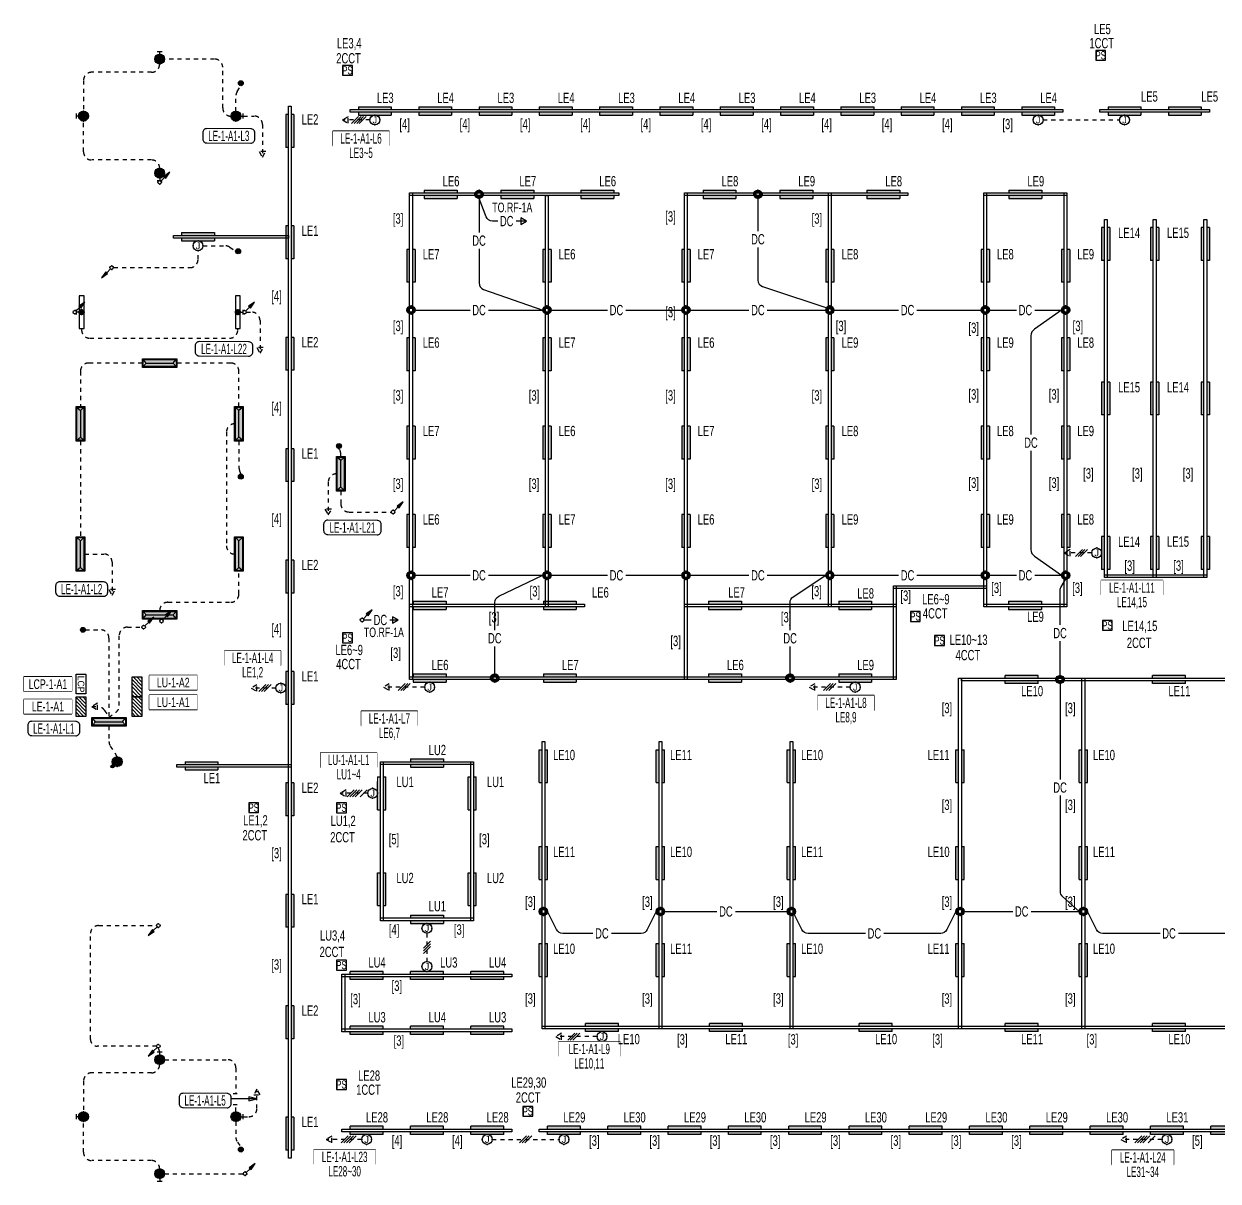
# Model space of a CAD drawing. Header units: millimetres. Extents: x 86947 to 500447, y -530175 to 1059536.
# Drawn here: x 265245 to 308816, y -323750 to -281535 of the extents above; entities that cross this region are included whole.
import ezdxf
from ezdxf.enums import TextEntityAlignment as Align

# ---------------------------------------------------------------- set-up
doc = ezdxf.new("R2010")
doc.units = ezdxf.units.MM
doc.header["$LTSCALE"] = 150
doc.set_wipeout_variables(frame=1)
doc.linetypes.add('D1', pattern=[3, 1, -1, 1])
for name, color, linetype in [('------01 Distribution Panel', 3, 'Continuous'), ('------01 Distribution Panel_UPS_Emgency', 232, 'Continuous'), ('------02 Etc Panel', 3, 'Continuous'), ('------03 Lighting Fixture', 3, 'Continuous'), ('------04 Lighting Switch', 2, 'Continuous'), ('------04 Number of Strands (가닥수)', 1, 'Continuous'), ('-----20 General Symbol', 3, 'Continuous'), ('-----23 Concealed or Exposed Wire', 4, 'D1'), ('-----25 Emergency Lighting Embeded Wire in Ceiling or Wall', 1, 'Continuous'), ('-----28 Race Way', 1, 'Continuous'), ('-----29 Indicator', 1, 'Continuous')]:
    doc.layers.add(name, color=color, linetype=linetype)
doc.styles.add('ELEC', font='')
doc.styles.get('ELEC').set_extended_font_data('Dotum')

# ---------------------------------------------------------------- blocks, each defined once
blk = doc.blocks.new('E17')
h = blk.add_hatch(color=256)
h.paths.add_polyline_path([(600, 100), (-600, 100), (-600, 0), (600, 0)])
h.paths.add_polyline_path([(600, -100), (-600, -100), (-600, -200), (600, -200)])
for p, q in [((-600, 100), (600, 100)), ((-600, 100), (-600, 0)), ((600, 100), (600, 0)), ((600, 100), (600, 0)), ((-600, -100), (-600, -200)), ((-600, -200), (600, -200)), ((600, -100), (600, -200))]:
    blk.add_line(p, q)
blk = doc.blocks.new('벽부 비상등')
h = blk.add_hatch(color=0)
h.dxf.hatch_style = 1
h.paths.add_polyline_path([(0, 488), (-128, 600), (-128, -600), (0, -488)])
h = blk.add_hatch(color=0)
h.dxf.hatch_style = 1
h.paths.add_polyline_path([(128, 600), (0, 488), (0, -488), (128, -600)])
at = {"color": 1}
for p, q in [((-128, 600), (0, 488)), ((0, 488), (128, 600)), ((0, -488), (0, 488)), ((-128, -600), (0, -488)), ((0, -488), (128, -600))]:
    blk.add_line(p, q, dxfattribs=at)
blk.add_lwpolyline([(158, -630), (158, 630), (-158, 630), (-158, -630)], close=True)
blk.add_lwpolyline([(128, -600), (128, 600), (-128, 600), (-128, -600)], close=True, dxfattribs=at)
blk = doc.blocks.new('D12')
at = {"linetype": 'Continuous'}
blk.add_lwpolyline([(600, -90), (600, 90), (-600, 90), (-600, -90)], close=True, dxfattribs=at)
blk.add_circle((0, 0), 90, dxfattribs=at)
for p in [(-90, 0), (0, 90), (90, 0), (0, -90)]:
    blk.add_point(p)
blk = doc.blocks.new('E13')
at = {"layer": '------03 Lighting Fixture'}
blk.add_hatch(color=256, dxfattribs=at).paths.add_polyline_path([(-90, 180, 1), (90, 180, 1)])
for p, q in [((90, 0), (-90, 0)), ((0, 90), (0, 0))]:
    blk.add_line(p, q, dxfattribs=at)
blk.add_blockref('D12', (0, 180), dxfattribs=at)
blk = doc.blocks.new('D01')
at = {"linetype": 'Continuous'}
blk.add_circle((0, 0), 150, dxfattribs=at)
for p in [(-150, 0), (0, 150), (150, 0), (0, -150)]:
    blk.add_point(p)
blk = doc.blocks.new('E01')
h = blk.add_hatch(color=256)
edge = h.paths.add_edge_path(flags=17)
edge.add_arc((0, 0), 75, 0, 360)
edge = h.paths.add_edge_path()
edge.add_arc((0, 0), 150, 0, 360)
blk.add_blockref('D01', (0, 0))
at = {"xscale": 0.5, "yscale": 0.5, "zscale": 0.5}
blk.add_blockref('D01', (0, 0), dxfattribs=at)
blk = doc.blocks.new('*U12')
h = blk.add_hatch(color=256)
edge = h.paths.add_edge_path()
edge.add_arc((0, -75), 75, 0, 360)
blk.add_circle((0, -75), 75)
blk = doc.blocks.new('*U15')
blk.add_lwpolyline([(150, 0), (-150, 0), (-150, -300), (150, -300)], close=True)
at = {"style": 'ELEC', "width": 0.6}
blk.add_text('PS', height=250, dxfattribs=at).set_placement((0, -150), align=Align.MIDDLE)
blk = doc.blocks.new('D06')
for p, q in [((-75, 0), (0, 0)), ((0, -75), (0, 75))]:
    blk.add_line(p, q)
at = {"linetype": 'Continuous'}
blk.add_circle((-225, 0), 150, dxfattribs=at)
for p in [(-375, 0), (-225, 150), (-75, 0), (-225, -150)]:
    blk.add_point(p)
blk = doc.blocks.new('E06')
blk.add_hatch(color=256).paths.add_polyline_path([(-75, 0, 1), (-375, 0, 1)])
blk.add_blockref('D06', (0, 0))
blk = doc.blocks.new('E05')
blk.add_hatch(color=256).paths.add_polyline_path([(106, 106), (106, 106, 0.668179), (-150, 0, 1), (150, 0, 0.198912)])
h = blk.add_hatch(color=256)
edge = h.paths.add_edge_path()
edge.add_arc((141, 141), 50, 0, 360)
blk.add_circle((141, 141), 50)
blk.add_blockref('D01', (0, 0))
blk = doc.blocks.new('A02')
h = blk.add_hatch()
h.set_pattern_fill('ANSI31', color=256, scale=25, style=0)
h.set_pattern_definition([(45, (-2000, -19200), (-56.1266, 56.1266), [])])
h.paths.add_polyline_path([(-300, 300), (-300, 0), (300, 0), (300, 300)])
blk.add_lwpolyline([(300, 0), (-300, 0), (-300, 300), (300, 300)], close=True)
blk = doc.blocks.new('A07')
blk.add_lwpolyline([(-300, 0), (-300, 300), (300, 300), (300, 0)], close=True)
at = {"style": 'ELEC'}
blk.add_text('LCP', height=200, dxfattribs=at).set_placement((0, 150), align=Align.MIDDLE)
blk = doc.blocks.new('O01')
blk.add_hatch(color=256).paths.add_polyline_path([(-149, -218), (-218, -149), (-368, -368)])
blk.add_line((-46, -46), (-184, -184))
blk.add_lwpolyline([(-368, -368), (-149, -218), (-218, -149), (-368, -368)])
blk.add_circle((0, 0), 65)
for p in [(-65, 0), (-65, 0), (0, 65), (0, 65), (65, 0), (65, 0), (0, -65), (0, -65)]:
    blk.add_point(p)
blk = doc.blocks.new('O04')
blk.add_circle((0, 0), 150)
for p in [(-150, 0), (0, 150), (150, 0), (0, -150)]:
    blk.add_point(p)
at = {"style": 'ELEC'}
blk.add_text('J', height=214, dxfattribs=at).set_placement((0, 0), align=Align.MIDDLE)
blk = doc.blocks.new('*U44')
at = {"color": 0}
for p, q in [((-186, -106), (26, 106)), ((-106, -106), (106, 106)), ((-26, -106), (186, 106))]:
    blk.add_line(p, q, dxfattribs=at)
blk = doc.blocks.new('O07')
blk.add_lwpolyline([(0, -100), (173, 0), (0, 100)], close=True)
blk = doc.blocks.new('*U47')
at = {"color": 0}
for p, q in [((-226, -106), (-14, 106)), ((-146, -106), (66, 106)), ((-66, -106), (146, 106)), ((14, -106), (226, 106))]:
    blk.add_line(p, q, dxfattribs=at)
blk = doc.blocks.new('*U46')
at = {"color": 0}
for p, q in [((-306, -106), (-94, 106)), ((-226, -106), (-14, 106)), ((-146, -106), (66, 106)), ((-66, -106), (146, 106)), ((94, -106), (306, 106))]:
    blk.add_line(p, q, dxfattribs=at)

msp = doc.modelspace()

# ---------------------------------------------------------------- linework, layer by layer
at = {"layer": '------01 Distribution Panel', "color": 1, "elevation": 0}
for points in [[(276518, -285977), (278573, -285977), (278573, -285452), (276518, -285452)], [(304546, -302363), (306801, -302363), (306801, -301838), (304546, -301838)], [(272564, -304926), (274618, -304926), (274618, -304401), (272564, -304401)], [(265245, -305883), (267000, -305883), (267000, -305358), (265245, -305358)], [(265245, -306703), (267000, -306703), (267000, -306178), (265245, -306178)], [(269818, -306545), (271573, -306545), (271573, -306020), (269818, -306020)], [(294211, -306565), (296266, -306565), (296266, -306040), (294211, -306040)], [(277553, -307135), (279608, -307135), (279608, -306610), (277553, -306610)], [(276069, -308647), (278124, -308647), (278124, -308122), (276069, -308122)], [(284747, -319193), (287001, -319193), (287001, -318668), (284747, -318668)], [(275820, -323128), (278075, -323128), (278075, -322603), (275820, -322603)], [(304940, -323149), (307195, -323149), (307195, -322624), (304940, -322624)]]:
    msp.add_lwpolyline(points, close=True, dxfattribs=at)
at = {"layer": '-----23 Concealed or Exposed Wire', "elevation": 0}
for points in [[(270200, -283000, -0.414214), (269900, -283300), (267720, -283300, 0.414214), (267420, -283600), (267420, -284720)], [(272800, -284900, -0.414214), (272500, -284600), (272500, -283120, 0.414214), (272200, -282820), (270380, -282820)], [(272980, -284720), (272980, -284161, -0.142226), (273027, -284000), (273160, -283790)], [(273250, -284900), (273650, -284900, -0.414214), (273950, -285200), (273950, -286400)], [(270200, -286800, 0.414214), (269900, -286500), (267720, -286500, -0.414214), (267420, -286200), (267420, -285080)], [(271780, -289630), (272584, -289630, -0.150806), (272753, -289682), (272970, -289830)], [(268528, -290428), (271300, -290428, 0.414214), (271600, -290128), (271600, -289810)], [(273360, -292052), (273560, -292052, -0.414214), (273860, -292352), (273860, -293552)], [(267350, -292650), (267350, -292700, 0.414214), (267650, -293000), (272750, -293000, 0.414214), (273050, -292700), (273050, -292652)], [(269570, -293908), (267608, -293908, 0.414214), (267307, -294208), (267307, -295495)], [(273092, -295495), (273092, -294208, 0.414214), (272792, -293908), (270830, -293908)], [(272935, -296125, 0.414214), (272635, -296425), (272635, -300575, 0.414214), (272935, -300875)], [(273092, -296755), (273092, -297729, 0.091859), (273112, -297836), (273160, -297960)], [(276808, -297320), (276808, -297224, 0.126947), (276770, -297079), (276740, -297025)], [(276650, -297950, 0.414214), (276350, -298250), (276350, -299450)], [(276808, -298580), (276808, -299042, 0.414214), (277108, -299342), (278650, -299342)], [(267465, -300875), (268165, -300875, -0.414214), (268465, -301175), (268465, -302375)], [(270200, -302935, -0.414214), (270500, -302635), (272792, -302635, 0.414214), (273092, -302335), (273092, -301505)], [(267490, -303640), (268050, -303640, -0.414214), (268350, -303940), (268350, -306835), (268605, -306645, 0.236592), (268725, -306404), (268725, -303843, -0.414214), (269025, -303543), (269550, -303543)], [(267721, -306440), (267936, -306440, -0.257627), (268189, -306580), (268350, -306835)], [(268350, -307150), (268350, -307717, 0.144427), (268398, -307880), (268650, -308270)], [(270085, -318828), (267922, -318828, -0.414214), (267672, -318578), (267672, -314728, -0.414214), (267972, -314428), (270072, -314428)], [(270380, -319320), (272680, -319320, -0.414214), (272980, -319620), (272980, -320550)], [(270200, -319500, -0.414214), (269900, -319800), (267720, -319800, 0.414214), (267420, -320100), (267420, -321220)], [(273250, -321400), (273450, -321400, 0.414214), (273750, -321100), (273750, -320400)], [(270200, -323300, 0.414214), (269900, -323000), (267720, -323000, -0.414214), (267420, -322700), (267420, -321580)], [(272980, -321580), (272980, -322155, 0.151757), (273033, -322325), (273160, -322510)]]:
    msp.add_lwpolyline(points, format="xyb", dxfattribs=at)
for points in [[(277870, -285040), (276870, -285040)], [(302430, -285040), (305220, -285040)], [(267307, -296755), (267307, -300245)], [(304205, -300833), (303205, -300833)], [(274440, -305762), (273540, -305762)], [(279870, -305730), (278370, -305730)], [(295395, -305730), (293895, -305730)], [(277790, -309600), (276790, -309600)], [(279950, -314710), (279950, -315740)], [(286155, -318477), (284655, -318477)], [(270150, -318893), (270200, -319050)], [(272880, -320550), (273080, -320550)], [(272880, -320950), (273080, -320950)], [(272980, -321220), (272980, -320950)], [(277570, -322230), (276270, -322230)], [(282330, -322230), (284770, -322230)], [(306770, -322230), (305270, -322230)], [(270380, -323480), (273250, -323480)]]:
    msp.add_lwpolyline(points, dxfattribs=at)
at = {"layer": '-----25 Emergency Lighting Embeded Wire in Ceiling or Wall'}
for p, q in [((279520, -291975), (281522, -291975)), ((282193, -291975), (284179, -291975)), ((284479, -291975), (286536, -291975)), ((287208, -291975), (289250, -291975)), ((289550, -291975), (291697, -291975)), ((292368, -291975), (294500, -291975)), ((294800, -291975), (297157, -291975)), ((297828, -291975), (300170, -291975)), ((300470, -291975), (301457, -291975)), ((302128, -291975), (303100, -291975)), ((279520, -301650), (281522, -301650)), ((282193, -301650), (284179, -301650)), ((284479, -301650), (286536, -301650)), ((287208, -301650), (289250, -301650)), ((289550, -301650), (291697, -301650)), ((292368, -301650), (294500, -301650)), ((294800, -301650), (297157, -301650)), ((297828, -301650), (300170, -301650)), ((300470, -301650), (301457, -301650)), ((302128, -301650), (303100, -301650)), ((277650, -303280), (277917, -303280)), ((278597, -303280), (278900, -303280)), ((288619, -313913), (290531, -313913)), ((291202, -313913), (293098, -313913)), ((299549, -313913), (301321, -313913)), ((301992, -313913), (303749, -313913))]:
    msp.add_line(p, q, dxfattribs=at)
at = {"layer": '-----25 Emergency Lighting Embeded Wire in Ceiling or Wall', "elevation": 0}
for points in [[(281850, -287900), (281850, -289145)], [(292025, -287900), (292025, -289094)], [(283586, -288729), (283203, -288729)], [(303049, -305300), (303049, -304055)], [(282425, -305250), (282425, -304243)], [(293200, -305250), (293200, -304244)], [(303049, -305600), (303049, -309096)]]:
    msp.add_lwpolyline(points, dxfattribs=at)
for points in [[(282532, -288729), (282341, -288729, -0.310071), (282108, -288569), (281850, -287900)], [(281850, -289738), (281850, -290984, 0.318864), (282017, -291220), (284179, -291975)], [(292025, -289688), (292025, -290882, 0.323988), (292197, -291120), (294800, -291975)], [(303100, -291975), (302116, -292667, 0.244141), (301988, -292913), (301988, -296516)], [(301988, -297109), (301988, -300712, 0.244141), (302116, -300958), (303100, -301650)], [(282425, -303650), (282425, -302643, -0.289314), (282568, -302417), (284179, -301650)], [(293200, -303651), (293200, -302646, -0.251484), (293312, -302437), (294500, -301650)], [(303049, -303462), (303049, -302217, -0.131067), (303082, -302092), (303250, -301800)], [(303049, -309689), (303049, -313185, 0.215614), (303134, -313373), (303749, -313913)], [(286007, -314713), (284905, -314713, -0.284079), (284681, -314575), (284350, -313913)], [(288319, -313913), (287989, -314575, -0.284079), (287765, -314713), (286678, -314713)], [(295946, -314713), (293854, -314713, -0.284079), (293630, -314575), (293299, -313913)], [(299249, -313913), (298918, -314575, -0.284079), (298694, -314713), (296617, -314713)], [(306696, -314713), (304604, -314713, -0.284079), (304380, -314575), (304049, -313913)], [(309999, -313913), (309668, -314575, -0.284079), (309444, -314713), (307367, -314713)]]:
    msp.add_lwpolyline(points, format="xyb", dxfattribs=at)
at = {"layer": '-----28 Race Way', "elevation": 0}
for points in [[(275000, -284542), (275000, -322918), (274900, -322918), (274900, -284542)], [(277150, -284660), (303150, -284660), (303150, -284760), (277150, -284760)], [(304500, -284660), (308500, -284660), (308500, -284760), (304500, -284760)], [(279320, -287700), (286950, -287700), (286950, -287800), (279320, -287800)], [(279320, -305450), (279320, -287700), (279420, -287700), (279420, -305450)], [(284279, -302800), (284279, -287800), (284379, -287800), (284379, -302800)], [(289350, -287700), (297500, -287700), (297500, -287800), (289350, -287800)], [(289350, -305450), (289350, -287700), (289450, -287700), (289450, -305450)], [(294600, -302800), (294600, -287700), (294700, -287700), (294700, -302800)], [(300270, -287701), (303300, -287701), (303300, -287801), (300270, -287801)], [(300270, -302800), (300270, -287701), (300370, -287701), (300370, -302800)], [(303200, -302800), (303200, -287701), (303300, -287701), (303300, -302800)], [(304665, -301733), (304665, -288667), (304765, -288667), (304765, -301733)], [(306450, -301733), (306450, -288667), (306550, -288667), (306550, -301733)], [(308300, -301733), (308300, -288667), (308400, -288667), (308400, -301733)], [(270700, -289250), (274900, -289250), (274900, -289350), (270700, -289350)], [(304665, -301633), (308400, -301633), (308400, -301733), (304665, -301733)], [(296970, -302037), (300370, -302037), (300370, -302137), (296970, -302137)], [(297070, -302037), (297070, -305450), (296970, -305450), (296970, -302037)], [(279320, -302700), (285700, -302700), (285700, -302800), (279320, -302800)], [(289350, -302700), (297070, -302700), (297070, -302800), (289350, -302800)], [(300270, -302700), (303300, -302700), (303300, -302800), (300270, -302800)], [(279320, -305350), (297070, -305350), (297070, -305450), (279320, -305450)], [(299449, -305400), (299449, -318197), (299349, -318197), (299349, -305400)], [(299449, -305400), (326249, -305400), (326249, -305500), (299449, -305500)], [(303949, -305400), (303949, -318197), (303849, -318197), (303849, -305400)], [(284250, -307713), (284250, -318197), (284150, -318197), (284150, -307713)], [(288519, -307713), (288519, -318197), (288419, -318197), (288419, -307713)], [(293298, -307713), (293298, -318197), (293198, -318197), (293198, -307713)], [(278250, -308450), (281650, -308450), (281650, -308550), (278250, -308550)], [(278350, -314250), (278250, -314250), (278250, -308450), (278350, -308450)], [(281650, -314250), (281550, -314250), (281550, -308450), (281650, -308450)], [(270825, -308550), (275000, -308550), (275000, -308650), (270825, -308650)], [(278250, -314150), (281650, -314150), (281650, -314250), (278250, -314250)], [(276850, -316200), (283050, -316200), (283050, -316300), (276850, -316300)], [(276950, -316200), (276950, -318300), (276850, -318300), (276850, -316200)], [(276850, -318200), (283050, -318200), (283050, -318300), (276850, -318300)], [(284150, -318097), (329648, -318097), (329648, -318197), (284150, -318197)], [(276850, -321850), (283050, -321850), (283050, -321950), (276850, -321950)], [(284050, -321850), (329850, -321850), (329850, -321950), (284050, -321950)]]:
    msp.add_lwpolyline(points, close=True, dxfattribs=at)
at = {"layer": '-----29 Indicator', "color": 1}
for p, q in [((273750, -320750), (273450, -320675)), ((273450, -320675), (273450, -320825)), ((273450, -320825), (273750, -320750))]:
    msp.add_line(p, q, dxfattribs=at)
at = {"layer": '-----29 Indicator'}
msp.add_line((273750, -320750), (272807, -320750), dxfattribs=at)
at = {"color": 1, "linetype": 'Continuous', "elevation": 0}
for points in [[(271772, -285730, 0.414214), (271922, -285880), (273522, -285885, 0.414214), (273672, -285735), (273672, -285510, 0.414214), (273522, -285360), (271922, -285355, 0.414214), (271772, -285505)], [(271496, -293500, 0.414214), (271646, -293650), (273446, -293655, 0.414214), (273596, -293505), (273596, -293280, 0.414214), (273446, -293130), (271646, -293125, 0.414214), (271496, -293275)], [(276182, -300016, 0.414214), (276332, -300166), (278132, -300171, 0.414214), (278282, -300021), (278282, -299796, 0.414214), (278132, -299646), (276332, -299641, 0.414214), (276182, -299791)], [(266404, -302262, 0.414214), (266554, -302412), (268154, -302417, 0.414214), (268304, -302267), (268304, -302042, 0.414214), (268154, -301892), (266554, -301887, 0.414214), (266404, -302037)], [(265385, -307350, 0.414214), (265535, -307500), (267135, -307505, 0.414214), (267285, -307355), (267285, -307130, 0.414214), (267135, -306980), (265535, -306975, 0.414214), (265385, -307125)], [(270907, -320920, 0.414214), (271057, -321070), (272657, -321075, 0.414214), (272807, -320925), (272807, -320700, 0.414214), (272657, -320550), (271057, -320545, 0.414214), (270907, -320695)]]:
    msp.add_lwpolyline(points, format="xyb", close=True, dxfattribs=at)

# ---------------------------------------------------------------- block references
at = {"layer": '------01 Distribution Panel', "xscale": 1.2, "yscale": 1.2, "zscale": 1.2, "rotation": 270}
msp.add_blockref('A02', (267150, -306440), dxfattribs=at)
at = {"layer": '------01 Distribution Panel_UPS_Emgency', "xscale": 1.2, "yscale": 1.2, "zscale": 1.2, "rotation": 270}
for p in [(269190, -305720), (269190, -306440)]:
    msp.add_blockref('A02', p, dxfattribs=at)
at = {"layer": '------02 Etc Panel', "xscale": 1.2, "yscale": 1.2, "zscale": 1.2, "rotation": 270}
msp.add_blockref('A07', (267150, -305620), dxfattribs=at)
at = {"layer": '------03 Lighting Fixture', "xscale": 1.2, "yscale": 1.2, "zscale": 1.2}
for name, p, rotation in [('E06', (270200, -282550), 89.99999999999999), ('E06', (267150, -284900), 180), ('E06', (270200, -287250), 270), ('E05', (268650, -308450), 180), ('E06', (270200, -319050), 89.99999999999999), ('E06', (267150, -321400), 180), ('E06', (270200, -323750), 270)]:
    msp.add_blockref(name, p, dxfattribs=dict(at, rotation=rotation))
for p in [(273250, -284900), (273250, -321400)]:
    msp.add_blockref('E06', p, dxfattribs=at)
at = {"layer": '------03 Lighting Fixture', "color": 3}
for p, rotation in [((275000, -285442), 270), ((275000, -289506), 270), ((304765, -289567), 270), ((306550, -289567), 270), ((308400, -289567), 270), ((279420, -290362), 270), ((284379, -290362), 270), ((289450, -290362), 270), ((294700, -290362), 270), ((300370, -290362), 270), ((303300, -290362), 270), ((275000, -293570), 270), ((279420, -293587), 270), ((284379, -293587), 270), ((289450, -293587), 270), ((294700, -293587), 270), ((300370, -293587), 270), ((303300, -293587), 270), ((304765, -295200), 270), ((306550, -295200), 270), ((308400, -295200), 270), ((279420, -296812), 270), ((284379, -296812), 270), ((289450, -296812), 270), ((294700, -296812), 270), ((300370, -296812), 270), ((303300, -296812), 270), ((275000, -297634), 270), ((279420, -300037), 270), ((284379, -300037), 270), ((289450, -300037), 270), ((294700, -300037), 270), ((300370, -300037), 270), ((303300, -300037), 270), ((304765, -300833), 270), ((306550, -300833), 270), ((308400, -300833), 270), ((275000, -301698), 270), ((275000, -305762), 270), ((301649, -305500), 180), ((307024, -305500), 180), ((284150, -308613), 90), ((288419, -308613), 90), ((293198, -308613), 90), ((299349, -308613), 90), ((303849, -308613), 90), ((275000, -309826), 270), ((278250, -309600), 90), ((281550, -309600), 90), ((284150, -312147), 90), ((288419, -312147), 90), ((293198, -312147), 90), ((299349, -312147), 90), ((303849, -312147), 90), ((278250, -313100), 90), ((281550, -313100), 90), ((275000, -313890), 270), ((284150, -315680), 90), ((288419, -315680), 90), ((293198, -315680), 90), ((299349, -315680), 90), ((303849, -315680), 90), ((277750, -316300), 180), ((279950, -316300), 180), ((282150, -316300), 180), ((275000, -317954), 270), ((286335, -318197), 180), ((290859, -318197), 180), ((296324, -318197), 180), ((301649, -318197), 180), ((307024, -318197), 180), ((277750, -318300), 180), ((279950, -318300), 180), ((282150, -318300), 180), ((275000, -322018), 270), ((277750, -321950), 180), ((279950, -321950), 180), ((282150, -321950), 180), ((284950, -321950), 180), ((287150, -321950), 180), ((289350, -321950), 180), ((291550, -321950), 180), ((293750, -321950), 180), ((295950, -321950), 180), ((298150, -321950), 180), ((300350, -321950), 180), ((302550, -321950), 180), ((304750, -321950), 180), ((306950, -321950), 180), ((309150, -321950), 180)]:
    msp.add_blockref('E17', p, dxfattribs=dict(at, rotation=rotation))
for p in [(278050, -284660), (280250, -284660), (282450, -284660), (284650, -284660), (286850, -284660), (289050, -284660), (291250, -284660), (293450, -284660), (295650, -284660), (297850, -284660), (300050, -284660), (302250, -284660), (305400, -284660), (307600, -284660), (280450, -287700), (283250, -287700), (286164, -287700), (290625, -287700), (293425, -287700), (296600, -287700), (301785, -287701), (271600, -289250), (280050, -302700), (284800, -302700), (290825, -302700), (295575, -302700), (301771, -302699), (280050, -305350), (284800, -305350), (290825, -305350), (295575, -305350), (271725, -308550), (279950, -308450), (279950, -314150)]:
    msp.add_blockref('E17', p, dxfattribs=at)
at = {"layer": '------03 Lighting Fixture'}
for p in [(281850, -287750), (292025, -287750), (279370, -291975), (284329, -291975), (289400, -291975), (294650, -291975), (300320, -291975), (303250, -291975), (279370, -301650), (284329, -301650), (289400, -301650), (294650, -301650), (300320, -301650), (303250, -301650), (282425, -305400), (293200, -305400), (303049, -305450), (284200, -313913), (284200, -313913), (288469, -313913), (288469, -313913), (293248, -313913), (293248, -313913), (299399, -313913), (303899, -313913), (303899, -313913)]:
    msp.add_blockref('E01', p, dxfattribs=at)
for p, rotation in [((267170, -292050), 270), ((273230, -292052), 89.99999999999999)]:
    msp.add_blockref('E13', p, dxfattribs=dict(at, rotation=rotation))
at = {"layer": '------03 Lighting Fixture', "xscale": -1}
for p, rotation in [((270200, -293908), 270), ((267307, -296125), 180), ((270200, -303093), 270), ((268350, -306993), 270)]:
    msp.add_blockref('벽부 비상등', p, dxfattribs=dict(at, rotation=rotation))
for p in [(273092, -296125), (276808, -297950), (267307, -300875), (273092, -300875)]:
    msp.add_blockref('벽부 비상등', p, dxfattribs=at)
at = {"layer": '------04 Lighting Switch', "xscale": 1.2, "yscale": 1.2, "zscale": 1.2}
for name, p in [('*U15', (304530, -282500)), ('*U15', (277050, -283050)), ('*U15', (297770, -302970)), ('*U12', (267400, -303550)), ('*U15', (304775, -303295)), ('*U15', (277050, -303750)), ('*U15', (298650, -303850)), ('*U15', (273630, -309945)), ('*U15', (276830, -309950)), ('*U15', (276830, -315690)), ('*U15', (276830, -320045)), ('*U15', (283630, -321025))]:
    msp.add_blockref(name, p, dxfattribs=at)
for p, rotation in [((273250, -283700), 270), ((273150, -289830), 270), ((276650, -296935), 89.99999999999999), ((273250, -298050), 270), ((273250, -322600), 270)]:
    msp.add_blockref('*U12', p, dxfattribs=dict(at, rotation=rotation))
at = {"layer": '------04 Number of Strands (가닥수)', "xscale": 1.2, "yscale": 1.2, "zscale": 1.2}
for name, p in [('*U47', (277466, -285040)), ('*U44', (303832, -300833)), ('*U44', (279120, -305730)), ('*U46', (277407, -309600)), ('*U47', (277091, -322230)), ('*U44', (283550, -322230)), ('*U46', (306149, -322230))]:
    msp.add_blockref(name, p, dxfattribs=at)
at = {"layer": '------04 Number of Strands (가닥수)', "xscale": -1.2, "yscale": 1.2, "zscale": 1.2, "rotation": 90}
msp.add_blockref('*U44', (279950, -315225), dxfattribs=at)
at = {"layer": '-----20 General Symbol', "xscale": 1.2, "yscale": 1.2, "zscale": 1.2}
for p in [(278050, -285040), (302250, -285040), (305400, -285040), (271600, -289630), (304385, -300833), (274620, -305762), (280050, -305730), (295575, -305730), (277970, -309600), (279950, -314530), (279950, -315920), (286335, -318477), (277750, -322230), (282150, -322230), (284950, -322230), (306950, -322230)]:
    msp.add_blockref('O04', p, dxfattribs=at)
at = {"layer": '-----20 General Symbol', "rotation": 180}
for p in [(270200, -287315), (267105, -292050), (273295, -292052), (278715, -299342), (269615, -303543), (270265, -303315), (277585, -303280), (273315, -323480)]:
    msp.add_blockref('O01', p, dxfattribs=at)
at = {"layer": '-----20 General Symbol'}
for p in [(268450, -290428), (270150, -314428), (270150, -318828)]:
    msp.add_blockref('O01', p, dxfattribs=at)
at = {"layer": '-----23 Concealed or Exposed Wire', "xscale": 1.199999999953434, "yscale": 1.199999999953434, "zscale": 1.199999999953434}
for p, rotation in [((277078, -285040), 180), ((273950, -286192), 270), ((273860, -293345), 270), ((276350, -299242), 270), ((303413, -300833), 180), ((268465, -302167), 270), ((273748, -305762), 180), ((278578, -305730), 180), ((294103, -305730), 180), ((267929, -306440), 180), ((276998, -309600), 180), ((284863, -318477), 180), ((273750, -320608), 89.99999999999999), ((276478, -322230), 180), ((305478, -322230), 180)]:
    msp.add_blockref('O07', p, dxfattribs=dict(at, rotation=rotation))
at = {"layer": '-----25 Emergency Lighting Embeded Wire in Ceiling or Wall', "xscale": 1.199999999953434, "yscale": 1.199999999953434, "zscale": 1.199999999953434}
for p in [(283378, -288729), (278692, -303280)]:
    msp.add_blockref('O07', p, dxfattribs=at)

# ---------------------------------------------------------------- texts
at = {"layer": '------04 Lighting Switch', "style": 'ELEC', "width": 0.7}
for s, p in [('LE5', (304594, -281725)), ('LE3,4', (277114, -282275)), ('1CCT', (304569, -282238)), ('2CCT', (277089, -282788)), ('LE3', (278430, -284233)), ('LE4', (280630, -284233)), ('LE3', (282830, -284233)), ('LE4', (285030, -284233)), ('LE3', (287230, -284233)), ('LE4', (289430, -284233)), ('LE3', (291630, -284233)), ('LE4', (293830, -284233)), ('LE3', (296030, -284233)), ('LE4', (298230, -284233)), ('LE3', (300430, -284233)), ('LE4', (302630, -284233)), ('LE5', (306310, -284187)), ('LE5', (308510, -284187)), ('LE2', (275684, -285016)), ('LE6', (280830, -287273)), ('LE7', (283630, -287273)), ('LE6', (286544, -287273)), ('LE8', (291005, -287273)), ('LE9', (293805, -287273)), ('LE8', (296980, -287273)), ('LE9', (302165, -287274)), ('LE1', (275684, -289080)), ('LE14', (305568, -289158)), ('LE15', (307353, -289158)), ('LE6', (285063, -289937)), ('LE8', (295384, -289937)), ('LE8', (301054, -289937)), ('LE9', (303984, -289937)), ('LE7', (280105, -289937)), ('LE7', (290134, -289937)), ('LE2', (275684, -293144)), ('LE6', (280105, -293162)), ('LE7', (285063, -293162)), ('LE6', (290134, -293162)), ('LE9', (295384, -293162)), ('LE9', (301054, -293162)), ('LE8', (303984, -293162)), ('LE15', (305568, -294792)), ('LE14', (307353, -294792)), ('LE7', (280105, -296387)), ('LE6', (285063, -296387)), ('LE7', (290134, -296387)), ('LE8', (295384, -296387)), ('LE8', (301054, -296387)), ('LE9', (303984, -296387)), ('LE1', (275684, -297208)), ('LE6', (280105, -299612)), ('LE7', (285063, -299612)), ('LE6', (290134, -299612)), ('LE9', (295384, -299612)), ('LE9', (301054, -299612)), ('LE8', (303984, -299612)), ('LE14', (305568, -300425)), ('LE15', (307353, -300425)), ('LE2', (275684, -301272)), ('LE7', (280430, -302273)), ('LE6', (286280, -302273)), ('LE7', (291247, -302273)), ('LE8', (295955, -302310)), ('LE6~9', (298517, -302524)), ('4CCT', (298492, -303038)), ('LE9', (302151, -303162)), ('LE14,15', (305959, -303532)), ('LE10~13', (299711, -304002)), ('2CCT', (305934, -304113)), ('LE6~9', (277114, -304374)), ('4CCT', (299686, -304561)), ('4CCT', (277089, -304887)), ('LE6', (280430, -304923)), ('LE7', (285180, -304923)), ('LE6', (291205, -304923)), ('LE9', (295955, -304923)), ('LE1', (275684, -305336)), ('LE10', (302029, -305872)), ('LE11', (307404, -305872)), ('LU2', (280330, -308023)), ('LE10', (284953, -308205)), ('LE11', (289223, -308205)), ('LE10', (294002, -308205)), ('LE11', (298617, -308205)), ('LE10', (304652, -308205)), ('LE1', (272105, -309048)), ('LU1', (279153, -309192)), ('LU1', (282453, -309192)), ('LE1,2', (273694, -310621)), ('LU1,2', (276894, -310639)), ('2CCT', (273669, -311134)), ('2CCT', (276869, -311204)), ('LE11', (284953, -311739)), ('LE10', (289223, -311739)), ('LE11', (294002, -311739)), ('LE10', (298617, -311739)), ('LE11', (304652, -311739)), ('LU2', (279153, -312692)), ('LU2', (282453, -312692)), ('LE1', (275684, -313464)), ('LU1', (280330, -313723)), ('LU3,4', (276506, -314822)), ('2CCT', (276482, -315389)), ('LE10', (284953, -315272)), ('LE11', (289223, -315272)), ('LE10', (294002, -315272)), ('LE11', (298617, -315272)), ('LE10', (304652, -315272)), ('LU4', (278130, -315773)), ('LU3', (280747, -315773)), ('LU4', (282530, -315773)), ('LE2', (275684, -317528)), ('LU3', (278130, -317773)), ('LU4', (280330, -317773)), ('LU3', (282530, -317773)), ('LE11', (291239, -318569)), ('LE10', (296704, -318569)), ('LE11', (302029, -318569)), ('LE10', (307404, -318569)), ('LE28', (277841, -319901)), ('1CCT', (277816, -320414)), ('LE29,30', (283665, -320186)), ('2CCT', (283641, -320699)), ('LE1', (275684, -321592)), ('LE28', (278130, -321423)), ('LE28', (280330, -321423)), ('LE28', (282530, -321423)), ('LE29', (285330, -321423)), ('LE30', (287530, -321423)), ('LE29', (289730, -321423)), ('LE30', (291930, -321423)), ('LE29', (294130, -321423)), ('LE30', (296330, -321423)), ('LE29', (298530, -321423)), ('LE30', (300730, -321423)), ('LE29', (302930, -321423)), ('LE30', (305130, -321423)), ('LE31', (307330, -321423))]:
    msp.add_text(s, height=375, dxfattribs=at).set_placement(p, align=Align.MIDDLE)
at = {"layer": '-----25 Emergency Lighting Embeded Wire in Ceiling or Wall', "style": 'ELEC', "width": 0.7}
for p in [(283065, -288231), (278379, -303730)]:
    msp.add_text('TO.RF-1A', height=350, dxfattribs=at).set_placement(p, align=Align.MIDDLE_CENTER)
for p in [(282860, -288729), (281850, -289442), (292025, -289391), (281850, -291975), (286864, -291975), (292025, -291975), (297485, -291975), (301785, -291975), (301988, -296812), (281850, -301650), (286864, -301650), (292025, -301650), (297485, -301650), (301785, -301650), (278250, -303280), (303049, -303758), (282425, -303946), (293200, -303948), (303049, -309392), (290859, -313913), (301649, -313913), (286335, -314713), (296274, -314713), (307024, -314713)]:
    msp.add_text('DC', height=375, dxfattribs=at).set_placement(p, align=Align.MIDDLE)
at = {"layer": '-----28 Race Way', "style": 'ELEC', "width": 0.7}
for s, p in [('[4]', (279136, -285236)), ('[4]', (281336, -285236)), ('[4]', (283536, -285236)), ('[4]', (285736, -285236)), ('[4]', (287936, -285236)), ('[4]', (290136, -285236)), ('[4]', (292336, -285236)), ('[4]', (294536, -285236)), ('[4]', (296736, -285236)), ('[4]', (298936, -285236)), ('[3]', (301136, -285236)), ('[3]', (278898, -288684)), ('[3]', (288837, -288606)), ('[3]', (294178, -288684)), ('[4]', (274463, -291512)), ('[3]', (288837, -292097)), ('[3]', (278898, -292601)), ('[3]', (295057, -292601)), ('[3]', (303701, -292601)), ('[3]', (299898, -292667, 0)), ('[3]', (278898, -295134)), ('[3]', (283857, -295134)), ('[3]', (288837, -295134)), ('[3]', (294178, -295134)), ('[3]', (299898, -295097, 0)), ('[3]', (302828, -295097, 0)), ('[4]', (274463, -295576)), ('[3]', (304083, -297980)), ('[3]', (305868, -297980)), ('[3]', (307718, -297980)), ('[3]', (278898, -298359)), ('[3]', (283857, -298359)), ('[3]', (288837, -298359)), ('[3]', (294178, -298359)), ('[3]', (299898, -298322, 0)), ('[3]', (302828, -298322, 0)), ('[4]', (274463, -299640)), ('[3]', (305587, -301345)), ('[3]', (307372, -301345)), ('[3]', (300730, -302154, 0)), ('[3]', (303682, -302154, 0)), ('[3]', (278898, -302276)), ('[3]', (283889, -302281)), ('[3]', (294167, -302276)), ('[3]', (297415, -302439, 0)), ('[3]', (282399, -303228)), ('[3]', (293056, -303228)), ('[4]', (274463, -303661)), ('[3]', (289023, -304092)), ('[3]', (278808, -304528)), ('[3]', (298922, -306539)), ('[3]', (303422, -306539)), ('[3]', (298922, -310072)), ('[3]', (303422, -310072)), ('[5]', (278746, -311322)), ('[3]', (282046, -311322)), ('[3]', (274463, -311832)), ('[3]', (283723, -313605)), ('[3]', (287993, -313605)), ('[3]', (292772, -313605)), ('[3]', (298922, -313605)), ('[3]', (303422, -313605)), ('[4]', (278753, -314620)), ('[3]', (281127, -314620)), ('[3]', (274463, -315896)), ('[3]', (278852, -316670)), ('[3]', (277344, -317156)), ('[3]', (283723, -317138)), ('[3]', (287993, -317138)), ('[3]', (292772, -317138)), ('[3]', (298922, -317138)), ('[3]', (303422, -317138)), ('[3]', (278927, -318670)), ('[3]', (289267, -318625)), ('[3]', (293309, -318625)), ('[3]', (298578, -318625)), ('[3]', (304208, -318625)), ('[4]', (278858, -322320)), ('[4]', (281058, -322320)), ('[3]', (286058, -322320)), ('[3]', (288258, -322320)), ('[3]', (290458, -322320)), ('[3]', (292658, -322320)), ('[3]', (294858, -322320)), ('[3]', (297058, -322320)), ('[3]', (299258, -322320)), ('[3]', (301458, -322320)), ('[5]', (308058, -322320))]:
    msp.add_text(s, height=375, dxfattribs=at).set_placement(p, align=Align.MIDDLE)
at = {"linetype": 'Continuous', "style": 'ELEC', "width": 0.6}
for s, p in [('LE-1-A1-L3', (272722, -285620)), ('LE-1-A1-L22', (272546, -293390)), ('LE-1-A1-L21', (277232, -299906)), ('LE-1-A1-L2', (267354, -302152)), ('LE-1-A1-L1', (266335, -307240)), ('LE-1-A1-L5', (271857, -320810))]:
    msp.add_text(s, height=375, dxfattribs=at).set_placement(p, align=Align.MIDDLE)

# ---------------------------------------------------------------- next in the draw order: wipeouts: each hides what was drawn before it
at = {"color": 1}
for points in [[(276518, -285977), (278573, -285977), (278573, -285452), (276518, -285452)], [(304546, -302363), (306801, -302363), (306801, -301838), (304546, -301838)], [(272564, -304926), (274618, -304926), (274618, -304401), (272564, -304401)], [(265245, -305883), (267000, -305883), (267000, -305358), (265245, -305358)], [(265245, -306703), (267000, -306703), (267000, -306178), (265245, -306178)], [(269818, -306545), (271573, -306545), (271573, -306020), (269818, -306020)], [(294211, -306565), (296266, -306565), (296266, -306040), (294211, -306040)], [(277553, -307135), (279608, -307135), (279608, -306610), (277553, -306610)], [(276069, -308647), (278124, -308647), (278124, -308122), (276069, -308122)], [(284747, -319193), (287001, -319193), (287001, -318668), (284747, -318668)], [(275820, -323128), (278075, -323128), (278075, -322603), (275820, -322603)], [(304940, -323149), (307195, -323149), (307195, -322624), (304940, -322624)]]:
    msp.add_wipeout(points, dxfattribs=at)

# ---------------------------------------------------------------- next in the draw order: linework, layer by layer
at = {"layer": '------01 Distribution Panel', "color": 1, "elevation": 0}
msp.add_lwpolyline([(269818, -305825), (271573, -305825), (271573, -305300), (269818, -305300)], close=True, dxfattribs=at)

# ---------------------------------------------------------------- next in the draw order: block references
at = {"layer": '------04 Number of Strands (가닥수)', "xscale": 1.2, "yscale": 1.2, "zscale": 1.2}
for p in [(294645, -305730), (285309, -318477)]:
    msp.add_blockref('*U44', p, dxfattribs=at)

# ---------------------------------------------------------------- next in the draw order: texts
at = {"layer": '------01 Distribution Panel', "style": 'ELEC', "width": 0.7}
for s, p in [('LCP-1-A1', (266123, -305620)), ('LE-1-A1', (266123, -306440))]:
    msp.add_text(s, height=350, dxfattribs=at).set_placement(p, align=Align.MIDDLE_CENTER)
at = {"layer": '------01 Distribution Panel_UPS_Emgency', "style": 'ELEC', "width": 0.7}
msp.add_text('LU-1-A1', height=350, dxfattribs=at).set_placement((270695, -306283), align=Align.MIDDLE_CENTER)
at = {"layer": '------04 Lighting Switch', "style": 'ELEC', "width": 0.7}
msp.add_text('LE10', height=375, dxfattribs=at).set_placement((287315, -318569), align=Align.MIDDLE)

# ---------------------------------------------------------------- next in the draw order: wipeouts: each hides what was drawn before it
at = {"color": 1}
for points in [[(276518, -286502), (278573, -286502), (278573, -285977), (276518, -285977)], [(304546, -302888), (306801, -302888), (306801, -302363), (304546, -302363)], [(272564, -305451), (274618, -305451), (274618, -304926), (272564, -304926)], [(294211, -307090), (296266, -307090), (296266, -306565), (294211, -306565)], [(277553, -307660), (279608, -307660), (279608, -307135), (277553, -307135)], [(276069, -309172), (278124, -309172), (278124, -308647), (276069, -308647)], [(284747, -319718), (287001, -319718), (287001, -319193), (284747, -319193)], [(275820, -323653), (278075, -323653), (278075, -323128), (275820, -323128)], [(304940, -323674), (307195, -323674), (307195, -323149), (304940, -323149)]]:
    msp.add_wipeout(points, dxfattribs=at)

# ---------------------------------------------------------------- next in the draw order: block references
at = {"layer": '------04 Number of Strands (가닥수)', "xscale": 1.2, "yscale": 1.2, "zscale": 1.2}
msp.add_blockref('*U44', (274038, -305762), dxfattribs=at)

# ---------------------------------------------------------------- next in the draw order: texts
at = {"layer": '------04 Lighting Switch', "style": 'ELEC', "width": 0.7}
msp.add_text('LE2', height=375, dxfattribs=at).set_placement((275684, -309400), align=Align.MIDDLE)
at = {"style": 'ELEC', "width": 0.6}
for s, p in [('LE-1-A1-L6', (277546, -285714)), ('LE3~5', (277546, -286239)), ('LE-1-A1-L11', (305673, -302101)), ('LE14,15', (305673, -302626)), ('LE-1-A1-L4', (273591, -304663)), ('LE1,2', (273591, -305188)), ('LE-1-A1-L8', (295239, -306302)), ('LE-1-A1-L7', (278581, -306873)), ('LE8,9', (295239, -306827)), ('LE6,7', (278581, -307398)), ('LU-1-A1-L1', (277096, -308384)), ('LU1~4', (277096, -308909)), ('LE-1-A1-L9', (285874, -318930)), ('LE10,11', (285874, -319455)), ('LE-1-A1-L23', (276948, -322866)), ('LE-1-A1-L24', (306068, -322886)), ('LE28~30', (276948, -323391)), ('LE31~34', (306068, -323411))]:
    msp.add_text(s, height=375, dxfattribs=at).set_placement(p, align=Align.MIDDLE_CENTER)

# ---------------------------------------------------------------- next in the draw order: wipeouts: each hides what was drawn before it
at = {"color": 1}
msp.add_wipeout([(269818, -305825), (271573, -305825), (271573, -305300), (269818, -305300)], dxfattribs=at)

# ---------------------------------------------------------------- next in the draw order: texts
at = {"layer": '------01 Distribution Panel_UPS_Emgency', "style": 'ELEC', "width": 0.7}
msp.add_text('LU-1-A2', height=350, dxfattribs=at).set_placement((270695, -305563), align=Align.MIDDLE_CENTER)

doc.saveas('drawing.dxf')
